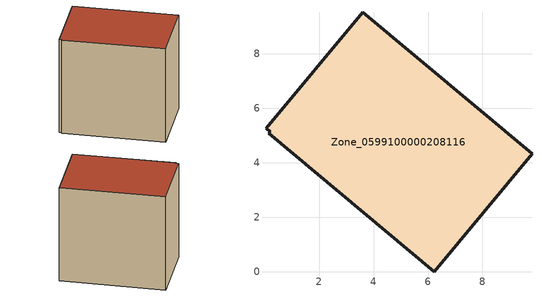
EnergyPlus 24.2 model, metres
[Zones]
Zone_0599100000208116
 floor ground (C_G): 0.05,5.27 3.6,9.52 9.82,4.32 6.23,0 0.16,5.08 0.21,5.14 z0
 wall outside (C_F): 9.82,4.32 3.6,9.52 0.05,5.27 0.21,5.14 0.16,5.08 6.23,0 9.82,4.32 z0:7.84
 roof outside (C_R): 3.6,9.52 0.05,5.27 0.21,5.14 0.16,5.08 6.23,0 9.82,4.32 z7.84
[BUILDING]
Pand.0599100000208116: North Axis=0; Terrain=City; Loads Convergence Tolerance Value=0.04; Temperature Convergence Tolerance Value=0.4; Solar Distribution=FullExterior; Maximum Number of Warmup Days=25; Minimum Number of Warmup Days=1
[Site:Location]
Rotterdam.The.Hague.AP_ZH_NLD Design_Conditions: Latitude=51.96; Longitude=4.45; Time Zone=1; Elevation=-4.5
[SITE:GROUNDTEMPERATURE:BUILDINGSURFACE]
18, 18, 18, 18, 18, 18, 18, 18, 18, 18, 18, 18
[MATERIAL] Thermal Absorptance=0.9; Solar Absorptance=0.7; Visible Absorptance=0.7
Name | Roughness | Thickness | Conductivity | Density | Specific Heat
G.TI.1946 | MediumSmooth | 0.15 | 1 | 540 | 1210
F.TI.1946 | Rough | 0.3 | 0.857143 | 1920 | 840
R.TI.1946 | MediumRough | 0.2 | 0.1 | 1500 | 1000
[CONSTRUCTION]
C_G: G.TI.1946
C_F: F.TI.1946
C_R: R.TI.1946
[ZONE]
Zone_0599100000208116: Type=1; Multiplier=1; Ceiling Height=Autocalculate; Volume=Autocalculate; Floor Area=autocalculate; Part of Total Floor Area=Yes
[ZONEINFILTRATION:DESIGNFLOWRATE]
Infil_Zone_0599100000208116: Zone or ZoneList or Space or SpaceList=Zone_0599100000208116; Schedule=AlwaysOn; Design Flow Rate Calculation Method=Flow/Area; Flow Rate per Floor Area=0.003; Constant Term Coefficient=1; Temperature Term Coefficient=0; Velocity Term Coefficient=0; Velocity Squared Term Coefficient=0
[HVACTEMPLATE:ZONE:IDEALLOADSAIRSYSTEM]
Zone_0599100000208116: Maximum Heating Supply Air Temperature=50; Minimum Cooling Supply Air Temperature=13; Maximum Heating Supply Air Humidity Ratio=0.0156; Minimum Cooling Supply Air Humidity Ratio=0.0077; Heating Limit=NoLimit; Cooling Limit=NoLimit; Dehumidification Control Type=ConstantSensibleHeatRatio; Cooling Sensible Heat Ratio=0.7; Dehumidification Setpoint=60; Humidification Control Type=None; Humidification Setpoint=30; Outdoor Air Method=None; Outdoor Air Flow Rate per Person=0.00944; Outdoor Air Flow Rate per Zone Floor Area=0; Outdoor Air Flow Rate per Zone=0; Demand Controlled Ventilation Type=None; Outdoor Air Economizer Type=NoEconomizer; Heat Recovery Type=None; Sensible Heat Recovery Effectiveness=0.7; Latent Heat Recovery Effectiveness=0.65
[ZONECONTROL:THERMOSTAT]
ThermostatControl_Zone_0599100000208116: Zone or ZoneList=Zone_0599100000208116; Control Type Schedule=DualSetpointControlType; Control 1=Thermostat_Zone_0599100000208116; Temperature Difference Between Cutout And Setpoint=0
[THERMOSTATSETPOINT:DUALSETPOINT]
Thermostat_Zone_0599100000208116: Heating Setpoint Temperature Schedule=HeatingSetpoint_Zone_0599100000208116; Cooling Setpoint Temperature Schedule=CoolingSetpoint_Zone_0599100000208116
[SCHEDULE:COMPACT]
HeatingSetpoint_Zone_0599100000208116: Through: 12/31, For: AllDays, Until: 24:00, 21
CoolingSetpoint_Zone_0599100000208116: Through: 12/31, For: AllDays, Until: 24:00, 24
DualSetpointControlType: Through: 12/31, For: AllDays, Until: 24:00, 4
AlwaysOn: Through: 12/31, For: AllDays, Until: 24:00, 1
